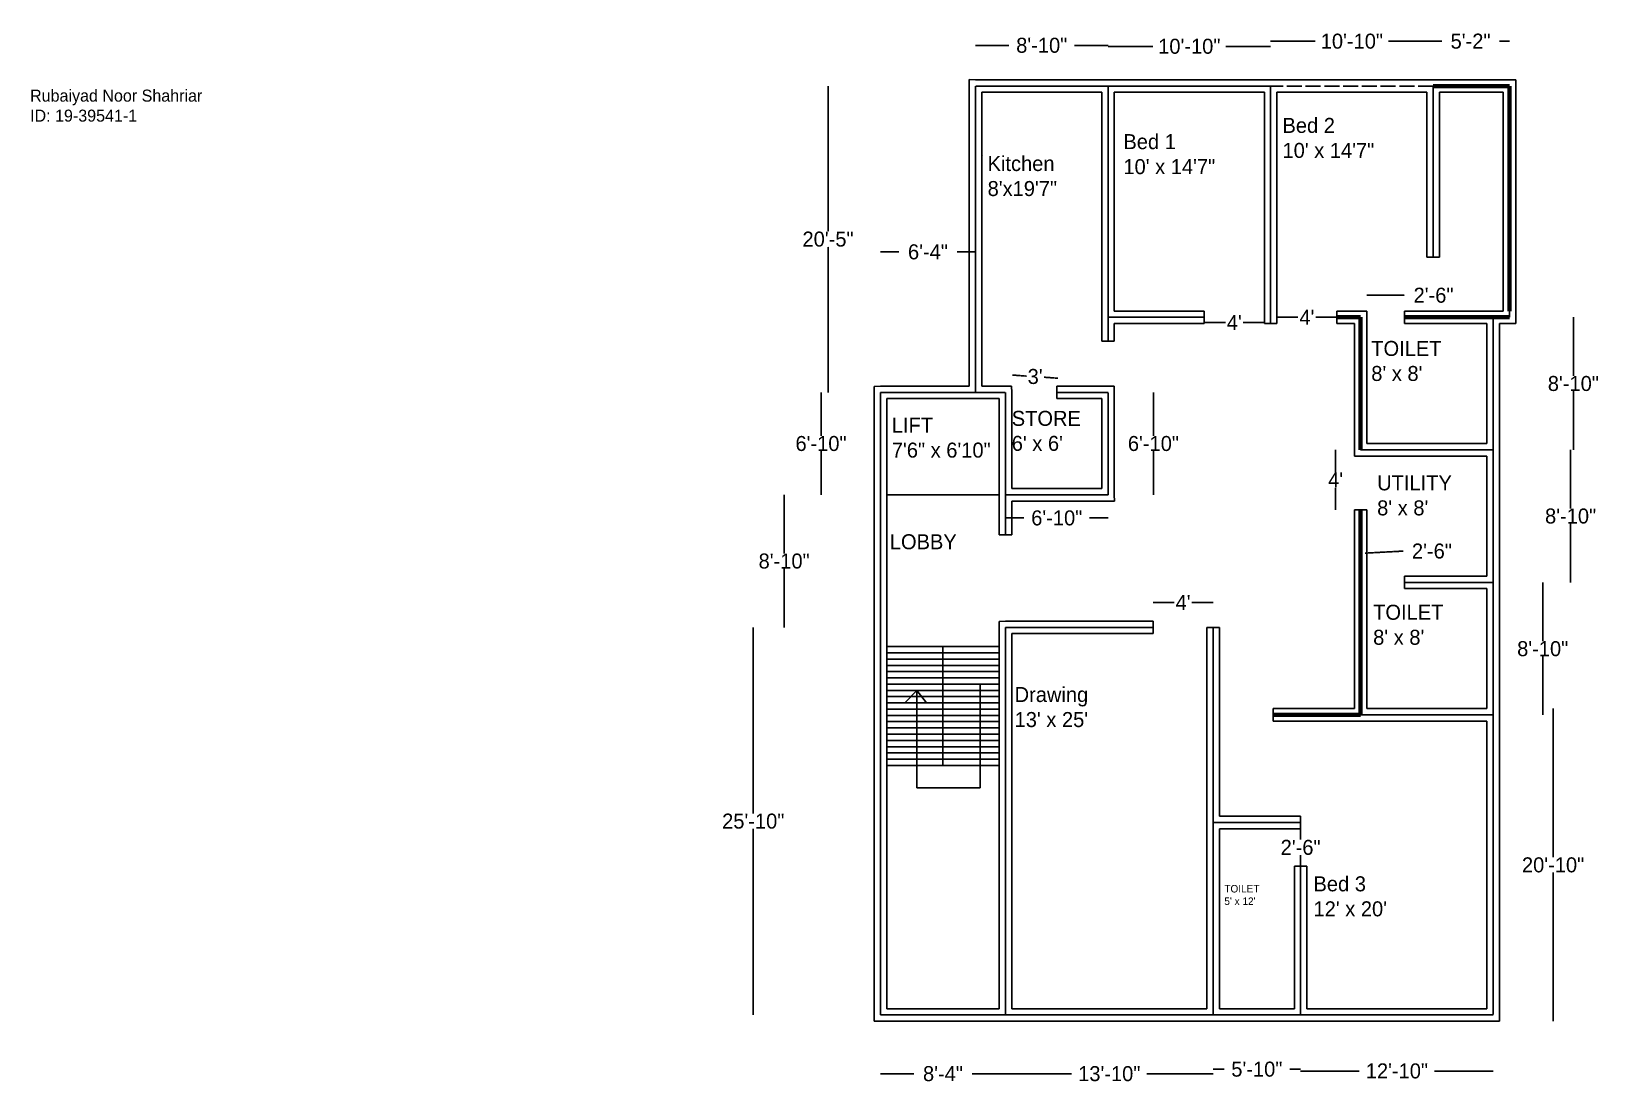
# Model space of a CAD drawing. Header units: feet. Extents: x -1736 to -480, y -288 to 553.
import ezdxf

# ---------------------------------------------------------------- set-up
doc = ezdxf.new("R2010")
doc.units = ezdxf.units.FT
doc.header["$MEASUREMENT"] = 0
doc.linetypes.add('ACAD_ISO02W100', pattern=[15, 12, -3])
doc.linetypes.add('HIDDENX2', pattern=[0.75, 0.5, -0.25])
doc.dimstyles.new('Labsixperformance', dxfattribs={"dimtxt": 12, "dimasz": 0.18, "dimexe": 0.18, "dimexo": 0.0625, "dimgap": 0.09, "dimtad": 0, "dimtih": 1, "dimtoh": 1, "dimdec": 0, "dimzin": 0, "dimdsep": 46, "dimlunit": 3, "dimtxsty": 'Standard', "dimblk": 'NONE', "dimcen": 0.09, "dimse1": 1, "dimse2": 1, "dimadec": 0, "dimazin": 0, "dimtfac": 1, "dimtdec": 0, "dimtofl": 0, "dimtmove": 0, "dimatfit": 3, "dimfxl": 1, "dimtolj": 1, "dimtzin": 0, "dimarcsym": 0})

# ---------------------------------------------------------------- blocks, each defined once
blk = doc.blocks.new('*D2')
at = {"color": 0, "linetype": 'HIDDENX2', "lineweight": -2}
for p, q in [((-981.1, 541.9), (-954.2, 541.9)), ((-875.1, 541.9), (-902, 541.9))]:
    blk.add_line(p, q, dxfattribs=at)
at = {"layer": 'Defpoints', "color": 0, "linetype": 'HIDDENX2', "lineweight": 211}
for p in [(-981.1, 541.9), (-981.1, 509.4), (-875.1, 509.4)]:
    blk.add_point(p, dxfattribs=at)
at = {"color": 0, "linetype": 'HIDDENX2', "lineweight": 211, "insert": (-928.1, 541.9), "char_height": 12, "attachment_point": 5}
blk.add_mtext('\\A1;8\'-10"', dxfattribs=at)
blk = doc.blocks.new('_None')
blk = doc.blocks.new('*D3')
at = {"color": 0, "linetype": 'HIDDENX2', "lineweight": -2}
for p, q in [((-875.1, 541.1), (-839.2, 541.1)), ((-745.1, 541.1), (-781, 541.1))]:
    blk.add_line(p, q, dxfattribs=at)
at = {"layer": 'Defpoints', "color": 0, "linetype": 'HIDDENX2', "lineweight": 211}
for p in [(-745.1, 541.1), (-875.1, 509.4), (-745.1, 509.4)]:
    blk.add_point(p, dxfattribs=at)
at = {"color": 0, "linetype": 'HIDDENX2', "lineweight": 211, "insert": (-810.1, 541.1), "char_height": 12, "attachment_point": 5}
blk.add_mtext('\\A1;10\'-10"', dxfattribs=at)
blk = doc.blocks.new('*D4')
at = {"color": 0, "linetype": 'HIDDENX2', "lineweight": -2}
for p, q in [((-745.1, 545.2), (-709.2, 545.2)), ((-615.1, 545.2), (-651, 545.2))]:
    blk.add_line(p, q, dxfattribs=at)
at = {"layer": 'Defpoints', "color": 0, "linetype": 'HIDDENX2', "lineweight": 211}
for p in [(-615.1, 545.2), (-745.1, 509.4), (-615.1, 509.4)]:
    blk.add_point(p, dxfattribs=at)
at = {"color": 0, "linetype": 'HIDDENX2', "lineweight": 211, "insert": (-680.1, 545.2), "char_height": 12, "attachment_point": 5}
blk.add_mtext('\\A1;10\'-10"', dxfattribs=at)
blk = doc.blocks.new('*D5')
at = {"color": 0, "linetype": 'HIDDENX2', "lineweight": -2}
for p, q in [((-616.3, 545.2), (-608.3, 545.2)), ((-554.1, 545.2), (-562.1, 545.2))]:
    blk.add_line(p, q, dxfattribs=at)
at = {"layer": 'Defpoints', "color": 0, "linetype": 'HIDDENX2', "lineweight": 211}
for p in [(-554.1, 545.2), (-616.3, 509.4), (-554.1, 509.4)]:
    blk.add_point(p, dxfattribs=at)
at = {"color": 0, "linetype": 'HIDDENX2', "lineweight": 211, "insert": (-585.2, 545.2), "char_height": 12, "attachment_point": 5}
blk.add_mtext('\\A1;5\'-2"', dxfattribs=at)
blk = doc.blocks.new('*D6')
at = {"color": 0, "linetype": 'HIDDENX2', "lineweight": -2}
for p, q in [((-1057.1, 376.7), (-1042.2, 376.7)), ((-981.1, 376.7), (-996, 376.7))]:
    blk.add_line(p, q, dxfattribs=at)
at = {"layer": 'Defpoints', "color": 0, "linetype": 'HIDDENX2', "lineweight": 211}
for p in [(-981.1, 376.7), (-1057.1, 264.4), (-981.1, 264.4)]:
    blk.add_point(p, dxfattribs=at)
at = {"color": 0, "linetype": 'HIDDENX2', "lineweight": 211, "insert": (-1019.1, 376.7), "char_height": 12, "attachment_point": 5}
blk.add_mtext('\\A1;6\'-4"', dxfattribs=at)
blk = doc.blocks.new('*D7')
at = {"color": 0, "linetype": 'HIDDENX2', "lineweight": -2}
for p, q in [((-1099, 509.4), (-1099, 393)), ((-1099, 264.4), (-1099, 380.8))]:
    blk.add_line(p, q, dxfattribs=at)
at = {"layer": 'Defpoints', "color": 0, "linetype": 'HIDDENX2', "lineweight": 211}
for p in [(-981.1, 509.4), (-1099, 264.4), (-981.1, 264.4)]:
    blk.add_point(p, dxfattribs=at)
at = {"color": 0, "linetype": 'HIDDENX2', "lineweight": 211, "insert": (-1099, 386.9), "char_height": 12, "attachment_point": 5}
blk.add_mtext('\\A1;20\'-5"', dxfattribs=at)
blk = doc.blocks.new('*D8')
at = {"color": 0, "linetype": 'HIDDENX2', "lineweight": -2}
for p, q in [((-1104.6, 264.4), (-1104.6, 229.5)), ((-1104.6, 182.4), (-1104.6, 217.3))]:
    blk.add_line(p, q, dxfattribs=at)
at = {"layer": 'Defpoints', "color": 0, "linetype": 'HIDDENX2', "lineweight": 211}
for p in [(-1057.1, 264.4), (-1104.6, 182.4), (-1057.1, 182.4)]:
    blk.add_point(p, dxfattribs=at)
at = {"color": 0, "linetype": 'HIDDENX2', "lineweight": 211, "insert": (-1104.6, 223.4), "char_height": 12, "attachment_point": 5}
blk.add_mtext('\\A1;6\'-10"', dxfattribs=at)
blk = doc.blocks.new('*D9')
at = {"color": 0, "linetype": 'HIDDENX2', "lineweight": -2}
for p, q in [((-1158.8, 76.4), (-1158.8, -72.5)), ((-1158.8, -233.6), (-1158.8, -84.7))]:
    blk.add_line(p, q, dxfattribs=at)
at = {"layer": 'Defpoints', "color": 0, "linetype": 'HIDDENX2', "lineweight": 211}
for p in [(-791.1, 76.4), (-1158.8, -233.6), (-791.1, -233.6)]:
    blk.add_point(p, dxfattribs=at)
at = {"color": 0, "linetype": 'HIDDENX2', "lineweight": 211, "insert": (-1158.8, -78.6), "char_height": 12, "attachment_point": 5}
blk.add_mtext('\\A1;25\'-10"', dxfattribs=at)
blk = doc.blocks.new('*D10')
at = {"color": 0, "linetype": 'HIDDENX2', "lineweight": -2}
for p, q in [((-1134.1, 182.4), (-1134.1, 135.5)), ((-1134.1, 76.4), (-1134.1, 123.3))]:
    blk.add_line(p, q, dxfattribs=at)
at = {"layer": 'Defpoints', "color": 0, "linetype": 'HIDDENX2', "lineweight": 211}
for p in [(-1134.1, 182.4), (-1057.1, 182.4), (-1057.1, 76.4)]:
    blk.add_point(p, dxfattribs=at)
at = {"color": 0, "linetype": 'HIDDENX2', "lineweight": 211, "insert": (-1134.1, 129.4), "char_height": 12, "attachment_point": 5}
blk.add_mtext('\\A1;8\'-10"', dxfattribs=at)
blk = doc.blocks.new('*D11')
at = {"color": 0, "linetype": 'HIDDENX2', "lineweight": -2}
for p, q in [((-957.1, 163.9), (-942.2, 163.9)), ((-875.1, 163.9), (-890, 163.9))]:
    blk.add_line(p, q, dxfattribs=at)
at = {"layer": 'Defpoints', "color": 0, "linetype": 'HIDDENX2', "lineweight": 211}
for p in [(-957.1, 182.4), (-875.1, 182.4), (-957.1, 163.9)]:
    blk.add_point(p, dxfattribs=at)
at = {"color": 0, "linetype": 'HIDDENX2', "lineweight": 211, "insert": (-916.1, 163.9), "char_height": 12, "attachment_point": 5}
blk.add_mtext('\\A1;6\'-10"', dxfattribs=at)
blk = doc.blocks.new('*D12')
at = {"color": 0, "linetype": 'HIDDENX2', "lineweight": -2}
for p, q in [((-838.8, 264.4), (-838.8, 229.5)), ((-838.8, 182.4), (-838.8, 217.3))]:
    blk.add_line(p, q, dxfattribs=at)
at = {"layer": 'Defpoints', "color": 0, "linetype": 'HIDDENX2', "lineweight": 211}
for p in [(-875.1, 264.4), (-875.1, 182.4), (-838.8, 182.4)]:
    blk.add_point(p, dxfattribs=at)
at = {"color": 0, "linetype": 'HIDDENX2', "lineweight": 211, "insert": (-838.8, 223.4), "char_height": 12, "attachment_point": 5}
blk.add_mtext('\\A1;6\'-10"', dxfattribs=at)
blk = doc.blocks.new('*D13')
at = {"color": 0, "linetype": 'HIDDENX2', "lineweight": -2}
for p, q in [((-951.4, 278.2), (-940.4, 277.4)), ((-915.3, 275.7), (-926.3, 276.5))]:
    blk.add_line(p, q, dxfattribs=at)
at = {"layer": 'Defpoints', "color": 0, "linetype": 'HIDDENX2', "lineweight": 211}
for p in [(-951.4, 278.2), (-952.2, 266.9), (-916.1, 264.4)]:
    blk.add_point(p, dxfattribs=at)
at = {"color": 0, "linetype": 'HIDDENX2', "lineweight": 211, "insert": (-933.4, 277), "char_height": 12, "attachment_point": 5}
blk.add_mtext("\\A1;3'", dxfattribs=at)
blk = doc.blocks.new('*D14')
at = {"color": 0, "linetype": 'HIDDENX2', "lineweight": -2}
for p, q in [((-798.1, 320.3), (-781.2, 320.3)), ((-750.1, 320.3), (-767, 320.3))]:
    blk.add_line(p, q, dxfattribs=at)
at = {"layer": 'Defpoints', "color": 0, "linetype": 'HIDDENX2', "lineweight": 211}
for p in [(-798.1, 324.4), (-750.1, 324.4), (-750.1, 320.3)]:
    blk.add_point(p, dxfattribs=at)
at = {"color": 0, "linetype": 'HIDDENX2', "lineweight": 211, "insert": (-774.1, 320.3), "char_height": 12, "attachment_point": 5}
blk.add_mtext("\\A1;4'", dxfattribs=at)
blk = doc.blocks.new('*D15')
at = {"color": 0, "linetype": 'HIDDENX2', "lineweight": -2}
for p, q in [((-503, 324.4), (-503, 277.5)), ((-503, 218.4), (-503, 265.3))]:
    blk.add_line(p, q, dxfattribs=at)
at = {"layer": 'Defpoints', "color": 0, "linetype": 'HIDDENX2', "lineweight": 211}
for p in [(-567.1, 324.4), (-567.1, 218.4), (-503, 218.4)]:
    blk.add_point(p, dxfattribs=at)
at = {"color": 0, "linetype": 'HIDDENX2', "lineweight": 211, "insert": (-503, 271.4), "char_height": 12, "attachment_point": 5}
blk.add_mtext('\\A1;8\'-10"', dxfattribs=at)
blk = doc.blocks.new('*D16')
at = {"color": 0, "linetype": 'HIDDENX2', "lineweight": -2}
for p, q in [((-505.2, 218.4), (-505.2, 171.5)), ((-505.2, 112.4), (-505.2, 159.3))]:
    blk.add_line(p, q, dxfattribs=at)
at = {"layer": 'Defpoints', "color": 0, "linetype": 'HIDDENX2', "lineweight": 211}
for p in [(-567.1, 218.4), (-567.1, 112.4), (-505.2, 112.4)]:
    blk.add_point(p, dxfattribs=at)
at = {"color": 0, "linetype": 'HIDDENX2', "lineweight": 211, "insert": (-505.2, 165.4), "char_height": 12, "attachment_point": 5}
blk.add_mtext('\\A1;8\'-10"', dxfattribs=at)
blk = doc.blocks.new('*D17')
at = {"color": 0, "linetype": 'HIDDENX2', "lineweight": -2}
for p, q in [((-527.5, 112.2), (-527.5, 65.4)), ((-527.5, 6.4), (-527.5, 53.2))]:
    blk.add_line(p, q, dxfattribs=at)
at = {"layer": 'Defpoints', "color": 0, "linetype": 'HIDDENX2', "lineweight": 211}
for p in [(-567.1, 112.2), (-567.1, 6.4), (-527.5, 6.4)]:
    blk.add_point(p, dxfattribs=at)
at = {"color": 0, "linetype": 'HIDDENX2', "lineweight": 211, "insert": (-527.5, 59.3), "char_height": 12, "attachment_point": 5}
blk.add_mtext('\\A1;8\'-10"', dxfattribs=at)
blk = doc.blocks.new('*D19')
at = {"color": 0, "linetype": 'HIDDENX2', "lineweight": -2}
for p, q in [((-721.1, -278.4), (-674.2, -278.4)), ((-567.1, -278.4), (-614, -278.4))]:
    blk.add_line(p, q, dxfattribs=at)
at = {"layer": 'Defpoints', "color": 0, "linetype": 'HIDDENX2', "lineweight": 211}
for p in [(-721.1, -233.6), (-567.1, -233.6), (-721.1, -278.4)]:
    blk.add_point(p, dxfattribs=at)
at = {"color": 0, "linetype": 'HIDDENX2', "lineweight": 211, "insert": (-644.1, -278.4), "char_height": 12, "attachment_point": 5}
blk.add_mtext('\\A1;12\'-10"', dxfattribs=at)
blk = doc.blocks.new('*D20')
at = {"color": 0, "linetype": 'HIDDENX2', "lineweight": -2}
for p, q in [((-791.1, -277), (-782.2, -277)), ((-721.1, -277), (-730, -277))]:
    blk.add_line(p, q, dxfattribs=at)
at = {"layer": 'Defpoints', "color": 0, "linetype": 'HIDDENX2', "lineweight": 211}
for p in [(-791.1, -233.6), (-721.1, -233.6), (-791.1, -277)]:
    blk.add_point(p, dxfattribs=at)
at = {"color": 0, "linetype": 'HIDDENX2', "lineweight": 211, "insert": (-756.1, -277), "char_height": 12, "attachment_point": 5}
blk.add_mtext('\\A1;5\'-10"', dxfattribs=at)
blk = doc.blocks.new('*D21')
at = {"color": 0, "linetype": 'HIDDENX2', "lineweight": -2}
for p, q in [((-957.1, -280.6), (-904.2, -280.6)), ((-791.1, -280.6), (-844, -280.6))]:
    blk.add_line(p, q, dxfattribs=at)
at = {"layer": 'Defpoints', "color": 0, "linetype": 'HIDDENX2', "lineweight": 211}
for p in [(-957.1, -233.6), (-791.1, -233.6), (-957.1, -280.6)]:
    blk.add_point(p, dxfattribs=at)
at = {"color": 0, "linetype": 'HIDDENX2', "lineweight": 211, "insert": (-874.1, -280.6), "char_height": 12, "attachment_point": 5}
blk.add_mtext('\\A1;13\'-10"', dxfattribs=at)
blk = doc.blocks.new('*D22')
at = {"color": 0, "linetype": 'HIDDENX2', "lineweight": -2}
for p, q in [((-1057.1, -280.6), (-1030.2, -280.6)), ((-957.1, -280.6), (-984, -280.6))]:
    blk.add_line(p, q, dxfattribs=at)
at = {"layer": 'Defpoints', "color": 0, "linetype": 'HIDDENX2', "lineweight": 211}
for p in [(-1057.1, -233.6), (-957.1, -233.6), (-957.1, -280.6)]:
    blk.add_point(p, dxfattribs=at)
at = {"color": 0, "linetype": 'HIDDENX2', "lineweight": 211, "insert": (-1007.1, -280.6), "char_height": 12, "attachment_point": 5}
blk.add_mtext('\\A1;8\'-4"', dxfattribs=at)
blk = doc.blocks.new('*D23')
at = {"color": 0, "linetype": 'HIDDENX2', "lineweight": -2}
for p, q in [((-668.1, 342), (-638.1, 342)), ((-638.1, 342), (-637.9, 342))]:
    blk.add_line(p, q, dxfattribs=at)
at = {"layer": 'Defpoints', "color": 0, "linetype": 'HIDDENX2', "lineweight": 211}
for p in [(-638.1, 342), (-668.1, 324.4), (-638.1, 324.4)]:
    blk.add_point(p, dxfattribs=at)
at = {"color": 0, "linetype": 'HIDDENX2', "lineweight": 211, "insert": (-614.8, 342), "char_height": 12, "attachment_point": 5}
blk.add_mtext('\\A1;2\'-6"', dxfattribs=at)
blk = doc.blocks.new('*D24')
at = {"color": 0, "linetype": 'HIDDENX2', "lineweight": -2}
for p, q in [((-740.1, 324.4), (-723.2, 324.4)), ((-692.1, 324.4), (-709, 324.4))]:
    blk.add_line(p, q, dxfattribs=at)
at = {"layer": 'Defpoints', "color": 0, "linetype": 'HIDDENX2', "lineweight": 211}
for p in [(-740.1, 319.4), (-692.1, 324.4), (-692.1, 319.4)]:
    blk.add_point(p, dxfattribs=at)
at = {"color": 0, "linetype": 'HIDDENX2', "lineweight": 211, "insert": (-716.1, 324.4), "char_height": 12, "attachment_point": 5}
blk.add_mtext("\\A1;4'", dxfattribs=at)
blk = doc.blocks.new('*D25')
at = {"color": 0, "linetype": 'HIDDENX2', "lineweight": -2}
for p, q in [((-669.4, 135.8), (-639.4, 137.4)), ((-639.4, 137.4), (-639.2, 137.4))]:
    blk.add_line(p, q, dxfattribs=at)
at = {"layer": 'Defpoints', "color": 0, "linetype": 'HIDDENX2', "lineweight": 211}
for p in [(-639.4, 137.4), (-668.1, 110.8), (-638.1, 112.4)]:
    blk.add_point(p, dxfattribs=at)
at = {"color": 0, "linetype": 'HIDDENX2', "lineweight": 211, "insert": (-616.1, 137.4), "char_height": 12, "attachment_point": 5}
blk.add_mtext('\\A1;2\'-6"', dxfattribs=at)
blk = doc.blocks.new('*D26')
at = {"color": 0, "linetype": 'HIDDENX2', "lineweight": -2}
for p, q in [((-839.1, 96.3), (-822.2, 96.3)), ((-791.1, 96.3), (-808, 96.3))]:
    blk.add_line(p, q, dxfattribs=at)
at = {"layer": 'Defpoints', "color": 0, "linetype": 'HIDDENX2', "lineweight": 211}
for p in [(-839.1, 96.3), (-839.1, 76.4), (-791.1, 76.4)]:
    blk.add_point(p, dxfattribs=at)
at = {"color": 0, "linetype": 'HIDDENX2', "lineweight": 211, "insert": (-815.1, 96.3), "char_height": 12, "attachment_point": 5}
blk.add_mtext("\\A1;4'", dxfattribs=at)
blk = doc.blocks.new('*D27')
at = {"color": 0, "linetype": 'HIDDENX2', "lineweight": -2}
for p, q in [((-693.1, 218.4), (-693.1, 200.5)), ((-693.1, 170.4), (-693.1, 188.3))]:
    blk.add_line(p, q, dxfattribs=at)
at = {"layer": 'Defpoints', "color": 0, "linetype": 'HIDDENX2', "lineweight": 211}
for p in [(-673.1, 218.4), (-693.1, 170.4), (-673.1, 170.4)]:
    blk.add_point(p, dxfattribs=at)
at = {"color": 0, "linetype": 'HIDDENX2', "lineweight": 211, "insert": (-693.1, 194.4), "char_height": 12, "attachment_point": 5}
blk.add_mtext("\\A1;4'", dxfattribs=at)
blk = doc.blocks.new('*D28')
at = {"color": 0, "linetype": 'HIDDENX2', "lineweight": -2}
for p, q in [((-721.1, -84.6), (-721.1, -93.5)), ((-721.1, -114.6), (-721.1, -105.7))]:
    blk.add_line(p, q, dxfattribs=at)
at = {"layer": 'Defpoints', "color": 0, "linetype": 'HIDDENX2', "lineweight": 211}
for p in [(-721.1, -84.6), (-721.1, -84.6), (-721.1, -114.6)]:
    blk.add_point(p, dxfattribs=at)
at = {"color": 0, "linetype": 'HIDDENX2', "lineweight": 211, "insert": (-721.1, -99.6), "char_height": 12, "attachment_point": 5}
blk.add_mtext('\\A1;2\'-6"', dxfattribs=at)
blk = doc.blocks.new('*D29')
at = {"color": 0, "linetype": 'HIDDENX2', "lineweight": -2}
for p, q in [((-519.2, 11.4), (-519.2, -107.5)), ((-519.2, -238.6), (-519.2, -119.7))]:
    blk.add_line(p, q, dxfattribs=at)
at = {"layer": 'Defpoints', "color": 0, "linetype": 'HIDDENX2', "lineweight": 211}
for p in [(-562.1, 11.4), (-562.1, -238.6), (-519.2, -238.6)]:
    blk.add_point(p, dxfattribs=at)
at = {"color": 0, "linetype": 'HIDDENX2', "lineweight": 211, "insert": (-519.2, -113.6), "char_height": 12, "attachment_point": 5}
blk.add_mtext('\\A1;20\'-10"', dxfattribs=at)

msp = doc.modelspace()

# ---------------------------------------------------------------- linework, layer by layer
for p, q in [((-986.1, 509.4), (-986.1, 514.5)), ((-986.1, 514.5), (-981.1, 514.4)), ((-986.1, 509.4), (-986.1, 269.4)), ((-957.1, 514.4), (-981.1, 514.4)), ((-957.1, 504.4), (-976.1, 504.4)), ((-976.1, 504.4), (-976.1, 269.4)), ((-875.1, 514.4), (-957.1, 514.4)), ((-880.1, 504.4), (-957.1, 504.4)), ((-880.1, 504.4), (-880.1, 305.4)), ((-745.1, 514.4), (-875.1, 514.4)), ((-750.1, 504.4), (-870.1, 504.4)), ((-750.1, 504.4), (-870.1, 504.4)), ((-750.1, 504.4), (-870.1, 504.4)), ((-870.1, 504.4), (-870.1, 329.4)), ((-750.1, 504.4), (-750.1, 319.4)), ((-615.1, 514.4), (-745.1, 514.4)), ((-745.1, 509.4), (-745.1, 509.4)), ((-620.1, 504.4), (-740.1, 504.4)), ((-620.1, 504.4), (-740.1, 504.4)), ((-740.1, 504.4), (-740.1, 319.4)), ((-620.1, 504.4), (-620.1, 372.4)), ((-549.1, 514.4), (-615.1, 514.4)), ((-610.1, 504.4), (-610.1, 372.4)), ((-610.1, 504.4), (-610.1, 372.4)), ((-610.1, 504.4), (-610.1, 372.4)), ((-559.1, 504.4), (-610.1, 504.4)), ((-559.1, 329.4), (-559.1, 504.4)), ((-549.1, 509.4), (-549.1, 514.4)), ((-549.1, 324.4), (-549.1, 509.4)), ((-620.1, 372.4), (-610.1, 372.4)), ((-870.1, 329.4), (-798.1, 329.4)), ((-798.1, 329.4), (-798.1, 319.4)), ((-673.1, 329.4), (-692.1, 329.4)), ((-692.1, 329.4), (-692.1, 319.4)), ((-673.1, 329.4), (-668.2, 329.4)), ((-668.2, 329.4), (-668.1, 324.4)), ((-567.1, 329.4), (-638.1, 329.4)), ((-638.1, 329.4), (-638.1, 319.4)), ((-567.1, 329.4), (-559.1, 329.4)), ((-870.1, 319.4), (-798.1, 319.4)), ((-870.1, 305.4), (-870.1, 319.4)), ((-750.1, 319.4), (-740.1, 319.4)), ((-678.1, 319.4), (-692.1, 319.4)), ((-678.1, 319.4), (-692.1, 319.4)), ((-678.1, 218.4), (-678.1, 319.4)), ((-668.1, 223.4), (-668.1, 324.4)), ((-572.1, 319.4), (-638.1, 319.4)), ((-572.1, 319.4), (-638.1, 319.4)), ((-572.1, 319.4), (-638.1, 319.4)), ((-572.1, 223.4), (-572.1, 319.4)), ((-562.1, 218.4), (-562.1, 319.4)), ((-562.1, 319.4), (-549.1, 319.4)), ((-549.1, 324.4), (-549.1, 319.4)), ((-880.1, 305.4), (-870.1, 305.4)), ((-1057.1, 269.4), (-1062.1, 269.2)), ((-1062.1, 264.4), (-1062.1, 269.2)), ((-1062.1, -233.6), (-1062.1, 264.4)), ((-986.1, 269.4), (-1057.1, 269.4)), ((-981.1, 264.4), (-979.1, 264.4)), ((-976.1, 269.4), (-957.1, 269.4)), ((-957.1, 269.4), (-952.2, 269.4)), ((-952.2, 269.4), (-952.1, 264.4)), ((-952.1, 264.4), (-952.1, 187.4)), ((-875.1, 269.4), (-916.1, 269.4)), ((-916.1, 269.4), (-916.1, 259.4)), ((-875.1, 269.4), (-870.2, 269.4)), ((-870.2, 269.4), (-870.1, 264.4)), ((-870.1, 182.4), (-870.1, 264.4)), ((-981.1, 259.4), (-1052.1, 259.4)), ((-1052.1, -228.6), (-1052.1, 259.4)), ((-981.1, 259.4), (-962.1, 259.4)), ((-962.1, 259.4), (-962.1, 150.4)), ((-880.1, 259.4), (-916.1, 259.4)), ((-880.1, 187.4), (-880.1, 259.4)), ((-678.1, 218.4), (-678.1, 213.4)), ((-572.1, 223.4), (-668.1, 223.4)), ((-562.1, 112.4), (-562.1, 218.4)), ((-678.1, 213.4), (-673.1, 213.4)), ((-572.1, 213.4), (-673.1, 213.4)), ((-572.1, 117.4), (-572.1, 213.4)), ((-572.1, 117.4), (-572.1, 213.4)), ((-572.1, 117.4), (-572.1, 213.4)), ((-1052.1, 182.4), (-962.1, 182.4)), ((-952.1, 187.4), (-880.1, 187.4)), ((-952.1, 177.4), (-875.1, 177.4)), ((-952.1, 150.4), (-952.1, 177.4)), ((-875.1, 177.4), (-869.9, 177.4)), ((-869.9, 177.4), (-870.1, 182.4)), ((-678.1, 11.4), (-678.1, 170.4)), ((-678.1, 11.4), (-678.1, 170.4)), ((-678.1, 170.4), (-668.1, 170.4)), ((-668.1, 11.4), (-668.1, 170.4)), ((-962.1, 150.4), (-952.1, 150.4)), ((-572.1, 117.4), (-638.1, 117.4)), ((-638.1, 117.4), (-638.1, 107.4)), ((-572.1, 107.4), (-638.1, 107.4)), ((-572.1, 16.4), (-572.1, 107.4)), ((-572.1, 16.4), (-572.1, 107.4)), ((-572.1, 16.4), (-572.1, 107.4)), ((-572.1, 16.4), (-572.1, 107.4)), ((-562.1, 16.4), (-562.1, 112.4)), ((-962.1, 81.2), (-957.1, 81.4)), ((-962.1, 76.4), (-962.1, 81.2)), ((-962.1, -228.6), (-962.1, 76.4)), ((-957.1, 81.4), (-839.1, 81.4)), ((-839.1, 81.4), (-839.1, 71.4)), ((-796.1, -228.6), (-796.1, 76.4)), ((-796.1, 76.4), (-786.1, 76.4)), ((-786.1, -74.6), (-786.1, 76.4)), ((-962.1, 63.1), (-962.1, 50.7)), ((-952.1, 71.4), (-839.1, 71.4)), ((-952.1, -228.6), (-952.1, 71.4)), ((-1052.1, 61), (-962.1, 61)), ((-1052.1, 56), (-962.1, 56)), ((-1052.1, 51), (-962.1, 51)), ((-1052.1, 50.7), (-1052.1, 35.2)), ((-1007.1, 61), (-1007.1, -34)), ((-1052.1, 46), (-962.1, 46)), ((-1052.1, 41), (-962.1, 41)), ((-1052.1, 36), (-962.1, 36)), ((-1052.1, 31), (-962.1, 31)), ((-1052.1, 26), (-962.1, 26)), ((-1028.1, 26), (-1037.7, 16)), ((-1028.1, -51.8), (-1028.1, 26)), ((-1028.1, 26), (-1020.4, 16)), ((-977.3, 31), (-977.3, -51.8)), ((-1052.1, 21), (-962.1, 21)), ((-1052.1, 16), (-962.1, 16)), ((-1052.1, 16), (-962.1, 16)), ((-572.1, 16.4), (-572.1, 11.4)), ((-562.1, 16.4), (-562.1, 6.4)), ((-1052.1, 11), (-962.1, 11)), ((-1052.1, 6), (-962.1, 6)), ((-1052.1, 1), (-962.1, 1)), ((-678.1, 11.4), (-743.1, 11.4)), ((-743.1, 11.4), (-743.1, 1.4)), ((-673.1, 1.4), (-743.1, 1.4)), ((-572.1, 1.4), (-673.1, 1.4)), ((-572.1, 11.4), (-668.1, 11.4)), ((-572.1, 1.4), (-572.1, -89.6)), ((-562.1, 6.4), (-562.1, -89.6)), ((-1052.1, -4), (-962.1, -4)), ((-1052.1, -9), (-962.1, -9)), ((-1052.1, -14), (-962.1, -14)), ((-1052.1, -19), (-962.1, -19)), ((-1052.1, -19), (-962.1, -19)), ((-1052.1, -24), (-962.1, -24)), ((-1052.1, -29), (-962.1, -29)), ((-1052.1, -34), (-962.1, -34)), ((-977.3, -51.8), (-1028.1, -51.8)), ((-786.1, -74.6), (-721.1, -74.6)), ((-721.1, -74.6), (-721.1, -84.6)), ((-786.1, -84.6), (-721.1, -84.6)), ((-786.1, -228.6), (-786.1, -84.6)), ((-572.1, -79.6), (-572.1, -228.6)), ((-562.1, -79.6), (-562.1, -233.6)), ((-726.1, -228.6), (-726.1, -114.6)), ((-726.1, -114.6), (-716.1, -114.6)), ((-716.1, -228.6), (-716.1, -114.6)), ((-1062.1, -233.6), (-1062.1, -238.6)), ((-962.1, -228.6), (-1052.1, -228.6)), ((-796.1, -228.6), (-952.1, -228.6)), ((-726.1, -228.6), (-786.1, -228.6)), ((-726.1, -228.6), (-786.1, -228.6)), ((-572.1, -228.6), (-716.1, -228.6)), ((-562.1, -238.6), (-562.1, -233.6)), ((-1062.1, -238.6), (-1057.1, -238.6)), ((-957.1, -238.6), (-1057.1, -238.6)), ((-791.1, -238.6), (-957.1, -238.6)), ((-721.1, -238.6), (-791.1, -238.6)), ((-567.1, -238.6), (-721.1, -238.6)), ((-567.1, -238.6), (-562.1, -238.6))]:
    msp.add_line(p, q)
at = {"linetype": 'HIDDENX2'}
for p, q in [((-957.1, 509.4), (-981.1, 509.4)), ((-981.1, 509.4), (-981.1, 264.4)), ((-875.1, 509.4), (-957.1, 509.4)), ((-745.1, 509.4), (-875.1, 509.4)), ((-875.1, 509.4), (-875.1, 305.4)), ((-745.1, 509.4), (-745.1, 319.4)), ((-615.1, 509.4), (-615.1, 372.4)), ((-554.1, 329.4), (-554.1, 324.4)), ((-875.1, 324.4), (-798.1, 324.4)), ((-567.1, 218.4), (-567.1, 324.4)), ((-981.1, 264.4), (-1057.1, 264.4)), ((-1057.1, -233.6), (-1057.1, 264.4)), ((-981.1, 264.4), (-957.1, 264.4)), ((-957.1, 264.4), (-957.1, 150.4)), ((-875.1, 264.4), (-916.1, 264.4)), ((-875.1, 182.4), (-875.1, 264.4)), ((-567.1, 218.4), (-673.1, 218.4)), ((-567.1, 112.4), (-567.1, 218.4)), ((-957.1, 182.4), (-875.1, 182.4)), ((-567.1, 112.4), (-638.1, 112.4)), ((-567.1, 16.4), (-567.1, 112.4)), ((-957.1, -233.6), (-957.1, 76.4)), ((-957.1, 76.4), (-839.1, 76.4)), ((-791.1, -233.6), (-791.1, 76.4)), ((-567.1, 16.4), (-567.1, -79.6)), ((-567.1, 6.4), (-673.1, 6.4)), ((-791.1, -79.6), (-721.1, -79.6)), ((-567.1, -79.6), (-567.1, -233.6)), ((-721.1, -233.6), (-721.1, -114.6)), ((-957.1, -233.6), (-1057.1, -233.6)), ((-791.1, -233.6), (-957.1, -233.6)), ((-721.1, -233.6), (-791.1, -233.6)), ((-567.1, -233.6), (-721.1, -233.6))]:
    msp.add_line(p, q, dxfattribs=at)
at = {"linetype": 'ACAD_ISO02W100'}
msp.add_line((-615.1, 509.4), (-745.1, 509.4), dxfattribs=at)
at = {"linetype": 'HIDDENX2', "lineweight": 211}
for p, q in [((-554.1, 509.4), (-615.1, 509.4)), ((-554.1, 329.4), (-554.1, 509.4)), ((-673.1, 218.4), (-673.1, 324.4)), ((-567.1, 324.4), (-638.1, 324.4)), ((-567.1, 324.4), (-554.1, 324.4)), ((-673.1, 6.4), (-673.1, 170.4)), ((-673.1, 6.4), (-743.1, 6.4))]:
    msp.add_line(p, q, dxfattribs=at)
at = {"linetype": 'HIDDENX2', "lineweight": 100}
msp.add_line((-673.1, 324.4), (-692.1, 324.4), dxfattribs=at)

# ---------------------------------------------------------------- texts
at = {"linetype": 'HIDDENX2', "lineweight": 211, "insert": (-1737.1, 506.5), "char_height": 9.6, "width": 461.328, "attachment_point": 1}
msp.add_mtext('Rubaiyad Noor Shahriar\\PID: 19-39541-1', dxfattribs=at)
at = {"attachment_point": 1}
for s, insert, char_height, width in [('Bed 2^J10\' x 14\'7"', (-735.6, 483.9), 12, 115.523), ('Bed 1^J10\' x 14\'7"', (-862.8, 470.9), 12, 108.318), ('Kitechen^J8\' x 19\'7"', (-976.1, 454), 0.2, 96), ('Kitchen^J8\'x19\'7"', (-971.4, 453.4), 12, 87.388), ("TOILET\\P8' x 8'", (-664.6, 305.5), 12, 89.33), ('LIFT\\P7\'6" x 6\'10"', (-1048, 244.2), 12, 82.578), ("STORE\\P6' x 6'", (-952.1, 249.6), 12, 72), ("UTILITY\\P8' x 8'", (-659.9, 198), 12, 83.504), ('LOBBY', (-1049.6, 150.9), 12, 87.388), ("TOILET\\P8' x 8'", (-663.1, 94.5), 12, 84.151), ("Drawing \\P13' x 25'", (-949.8, 28.7), 12, 151.04), ("Bed 3\\P12' x 20'", (-710.8, -122.7), 12, 135.936), ("TOILET\\P5' x 12'", (-782.1, -129.6), 6, 55.983)]:
    msp.add_mtext(s, dxfattribs=dict(at, insert=insert, char_height=char_height, width=width))

# ---------------------------------------------------------------- dimensions: what is measured, and where the dimension line sits
at = {"linetype": 'HIDDENX2', "lineweight": 211}
for p1, p2, distance, picture, middle in [((-745.1, 509.4), (-615.1, 509.4), 35.8, '*D4', (-680.1, 545.2)), ((-616.3, 509.4), (-554.1, 509.4), 35.8, '*D5', (-585.2, 545.2)), ((-875.1, 509.4), (-981.1, 509.4), -32.5, '*D2', (-928.1, 541.9)), ((-875.1, 509.4), (-745.1, 509.4), 31.7, '*D3', (-810.1, 541.1)), ((-981.1, 509.4), (-981.1, 264.4), -117.9, '*D7', (-1099, 386.9)), ((-1057.1, 264.4), (-981.1, 264.4), 112.3, '*D6', (-1019.1, 376.7)), ((-668.1, 324.4), (-638.1, 324.4), 17.6, '*D23', (-614.8, 342)), ((-798.1, 324.4), (-750.1, 324.4), -4.1, '*D14', (-774.1, 320.3)), ((-740.1, 319.4), (-692.1, 319.4), 5, '*D24', (-716.1, 324.4)), ((-567.1, 324.4), (-567.1, 218.4), 64.1, '*D15', (-503, 271.4)), ((-916.1, 264.4), (-952.2, 266.9), -11.3, '*D13', (-933.4, 277)), ((-1057.1, 264.4), (-1057.1, 182.4), -47.5, '*D8', (-1104.6, 223.4)), ((-875.1, 264.4), (-875.1, 182.4), 36.3, '*D12', (-838.8, 223.4)), ((-673.1, 218.4), (-673.1, 170.4), -20, '*D27', (-693.1, 194.4)), ((-567.1, 218.4), (-567.1, 112.4), 62, '*D16', (-505.2, 165.4)), ((-1057.1, 76.4), (-1057.1, 182.4), 77, '*D10', (-1134.1, 129.4)), ((-875.1, 182.4), (-957.1, 182.4), 18.5, '*D11', (-916.1, 163.9)), ((-668.1, 110.8), (-638.1, 112.4), 25, '*D25', (-616.1, 137.4)), ((-791.1, 76.4), (-839.1, 76.4), -19.9, '*D26', (-815.1, 96.3)), ((-567.1, 112.2), (-567.1, 6.4), 39.6, '*D17', (-527.5, 59.3)), ((-791.1, 76.4), (-791.1, -233.6), -367.7, '*D9', (-1158.8, -78.6)), ((-562.1, 11.4), (-562.1, -238.6), 42.9, '*D29', (-519.2, -113.6)), ((-721.1, -114.6), (-721.1, -84.6), 0, '*D28', (-721.1, -99.6)), ((-1057.1, -233.6), (-957.1, -233.6), -47, '*D22', (-1007.1, -280.6)), ((-791.1, -233.6), (-957.1, -233.6), 47, '*D21', (-874.1, -280.6)), ((-721.1, -233.6), (-791.1, -233.6), 43.4, '*D20', (-756.1, -277)), ((-567.1, -233.6), (-721.1, -233.6), 44.8, '*D19', (-644.1, -278.4))]:
    dim = msp.add_aligned_dim(p1=p1, p2=p2, distance=distance, dimstyle='Labsixperformance', dxfattribs=at)
    dim.commit()
    dim.dimension.update_dxf_attribs({"geometry": picture, "text_midpoint": middle})

doc.saveas('drawing.dxf')
